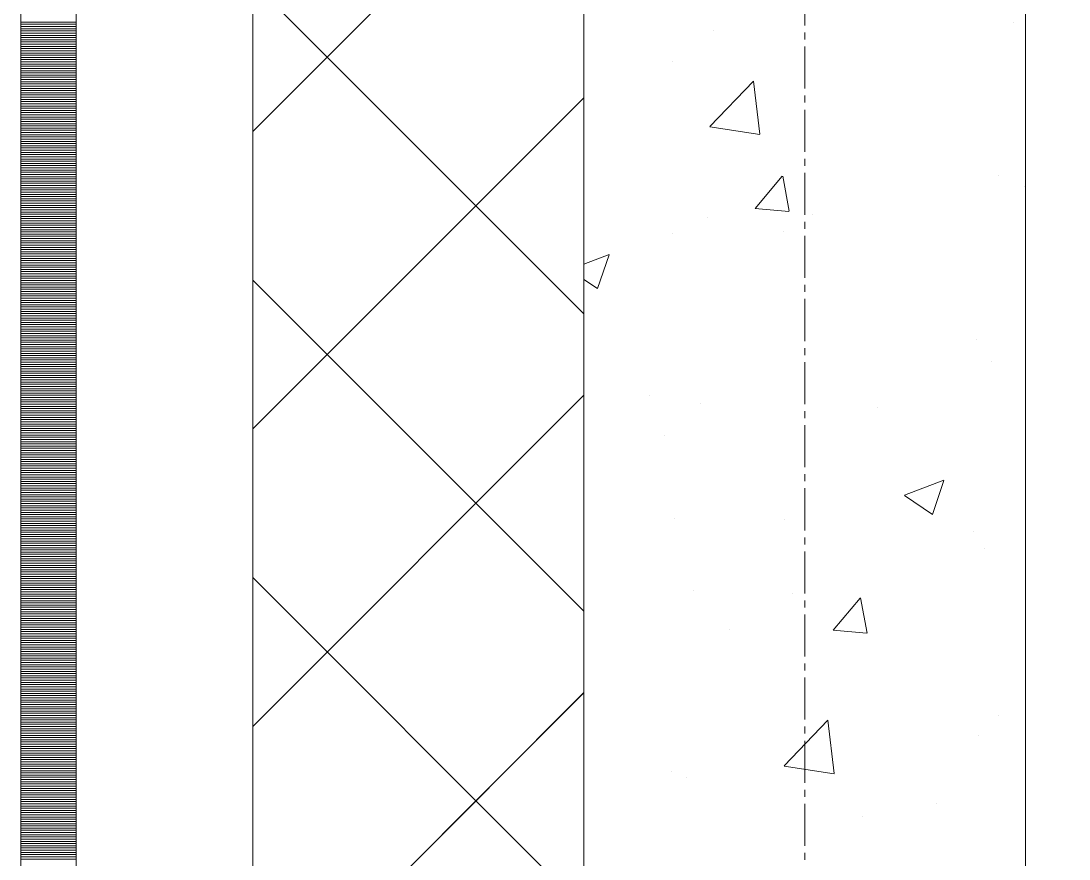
# Model space of a CAD drawing. Header units: millimetres. Extents: x 470010 to 1231400, y -134005 to 421770.
# Drawn here: x 672518.6 to 672993.3, y -33392.5 to -33013 of the extents above; entities that cross this region are included whole.
import ezdxf
from ezdxf.enums import TextEntityAlignment as Align

# ---------------------------------------------------------------- set-up
doc = ezdxf.new("R2010")
doc.units = ezdxf.units.MM
doc.linetypes.add('CENTER2', pattern=[28.575, 19.05, -3.175, 3.175, -3.175])
doc.linetypes.add('DASHED', pattern=[19.05, 12.7, -6.35])
doc.layers.get('Defpoints').update_dxf_attribs({"color": 140})
doc.layers.add('АР_Делит', color=120, linetype='Continuous', lineweight=0, plot=False)
for name, color, linetype, lineweight in [('АР_Стены ПЕНОблок', 52, 'Continuous', 20), ('АР_Тонкая', 254, 'Continuous', 5), ('АР_Утеплитель', 31, 'Continuous', 0), ('АР_Штриховка', 8, 'Continuous', 0)]:
    doc.layers.add(name, color=color, linetype=linetype, lineweight=lineweight)
doc.layers.add('РД_Оси_100', color=7, linetype='Continuous', lineweight=0, true_color=0x525252)
doc.styles.add('style1', font='ARIALN.TTF')

# ---------------------------------------------------------------- blocks, each defined once
blk = doc.blocks.new('СОШ_2200_АР_ОСИ_М100_28.05.24')
at = {"layer": 'АР_Делит', "color": 251, "linetype": 'DASHED', "true_color": 0x636466}
blk.add_lwpolyline([(114955, 135155), (114955, -355), (93595.036, -355), (93595.036, 13855), (94145, 13855), (94145, 68320), (66055, 68320), (66055, 13857.73), (83455, 13857.73), (83455, -355), (45245, -355), (45245, 13145), (44695, 13145), (44695, 26755), (45245, 26755), (45245, 68320), (20455, 68320), (20455, 26755), (27955, 26755), (27955, 13145), (-355, 13145), (-355, 100855)], dxfattribs=at)
at = {"layer": 'РД_Оси_100', "color": 251, "linetype": 'CENTER2', "true_color": 0x636466}
blk.add_line((0, -6155), (0, 139938.679), dxfattribs=at)
blk = doc.blocks.new('A$C9108343f')
at = {"layer": 'АР_Стены ПЕНОблок', "color": 18, "linetype": 'Continuous', "lineweight": 20, "true_color": 0x000000}
for p, q in [((7054.96, 97555), (7054.96, 21355)), ((7254.96, 21355), (7254.96, 97555))]:
    blk.add_line(p, q, dxfattribs=at)
at = {"layer": 'АР_Тонкая', "color": 18, "linetype": 'Continuous', "lineweight": 5, "true_color": 0x000000}
for p, q in [((6799.96, 97555), (6799.96, 21355)), ((6824.96, 97555), (6824.96, 21355)), ((6824.96, 21355), (6824.96, 97555)), ((6904.96, 21355), (6904.96, 97555))]:
    blk.add_line(p, q, dxfattribs=at)
at = {"layer": 'АР_Утеплитель', "color": 18, "linetype": 'Continuous', "lineweight": 0, "true_color": 0x000000}
for p, q in [((6904.96, 97555), (6904.96, 21355)), ((7054.96, 21355), (7054.96, 97555))]:
    blk.add_line(p, q, dxfattribs=at)
at = {"layer": 'АР_Штриховка', "color": 18, "linetype": 'Continuous', "lineweight": 0, "true_color": 0x000000}
for p, q in [((6904.96, 67303.2), (7054.96, 67453.2)), ((7054.96, 67220.64), (6904.96, 67370.64)), ((6799.96, 67352.75), (6824.96, 67352.75)), ((6799.96, 67351.75), (6824.96, 67351.75)), ((6799.96, 67350.75), (6824.96, 67350.75)), ((6799.96, 67349.75), (6824.96, 67349.75)), ((6799.96, 67348.75), (6824.96, 67348.75)), ((7113.84, 67348.94), (7113.84, 67348.94)), ((7249.39, 67352.79), (7249.39, 67352.79)), ((6799.96, 67347.75), (6824.96, 67347.75)), ((6799.96, 67346.75), (6824.96, 67346.75)), ((6799.96, 67345.75), (6824.96, 67345.75)), ((6799.96, 67344.75), (6824.96, 67344.75)), ((6799.96, 67343.75), (6824.96, 67343.75)), ((6799.96, 67342.75), (6824.96, 67342.75)), ((6799.96, 67341.75), (6824.96, 67341.75)), ((6799.96, 67340.75), (6824.96, 67340.75)), ((6799.96, 67339.75), (6824.96, 67339.75)), ((6799.96, 67338.75), (6824.96, 67338.75)), ((6799.96, 67337.75), (6824.96, 67337.75)), ((6799.96, 67336.75), (6824.96, 67336.75)), ((6799.96, 67335.75), (6824.96, 67335.75)), ((6799.96, 67334.75), (6824.96, 67334.75)), ((7095.18, 67335.05), (7095.18, 67335.05)), ((6799.96, 67333.75), (6824.96, 67333.75)), ((6799.96, 67332.75), (6824.96, 67332.75)), ((6799.96, 67331.75), (6824.96, 67331.75)), ((6799.96, 67330.75), (6824.96, 67330.75)), ((6799.96, 67329.75), (6824.96, 67329.75)), ((6799.96, 67328.75), (6824.96, 67328.75)), ((6799.96, 67327.75), (6824.96, 67327.75)), ((6799.96, 67326.75), (6824.96, 67326.75)), ((6799.96, 67325.75), (6824.96, 67325.75)), ((6799.96, 67324.75), (6824.96, 67324.75)), ((7111.9, 67305.43), (7131.68, 67326.05)), ((7134.56, 67301.94), (7131.75, 67326.06)), ((6799.96, 67323.75), (6824.96, 67323.75)), ((6799.96, 67322.75), (6824.96, 67322.75)), ((6799.96, 67321.75), (6824.96, 67321.75)), ((6799.96, 67320.75), (6824.96, 67320.75)), ((6799.96, 67319.75), (6824.96, 67319.75)), ((6799.96, 67318.75), (6824.96, 67318.75)), ((6799.96, 67317.75), (6824.96, 67317.75)), ((6799.96, 67316.75), (6824.96, 67316.75)), ((6799.96, 67315.75), (6824.96, 67315.75)), ((6904.96, 67168.5), (7054.96, 67318.5)), ((6799.96, 67314.75), (6824.96, 67314.75)), ((6799.96, 67313.75), (6824.96, 67313.75)), ((6799.96, 67312.75), (6824.96, 67312.75)), ((6799.96, 67311.75), (6824.96, 67311.75)), ((6799.96, 67310.75), (6824.96, 67310.75)), ((6799.96, 67309.75), (6824.96, 67309.75)), ((6799.96, 67308.75), (6824.96, 67308.75)), ((6799.96, 67307.75), (6824.96, 67307.75)), ((6799.96, 67306.75), (6824.96, 67306.75)), ((6799.96, 67305.75), (6824.96, 67305.75)), ((6799.96, 67304.75), (6824.96, 67304.75)), ((6799.96, 67303.75), (6824.96, 67303.75)), ((6799.96, 67302.75), (6824.96, 67302.75)), ((6799.96, 67301.75), (6824.96, 67301.75)), ((6799.96, 67300.75), (6824.96, 67300.75)), ((7111.95, 67305.33), (7134.54, 67301.82)), ((6799.96, 67299.75), (6824.96, 67299.75)), ((6799.96, 67298.75), (6824.96, 67298.75)), ((6799.96, 67297.75), (6824.96, 67297.75)), ((6799.96, 67296.75), (6824.96, 67296.75)), ((6799.96, 67295.75), (6824.96, 67295.75)), ((6799.96, 67294.75), (6824.96, 67294.75)), ((6799.96, 67293.75), (6824.96, 67293.75)), ((6799.96, 67292.75), (6824.96, 67292.75)), ((6799.96, 67291.75), (6824.96, 67291.75)), ((6799.96, 67290.75), (6824.96, 67290.75)), ((6799.96, 67289.75), (6824.96, 67289.75)), ((6799.96, 67288.75), (6824.96, 67288.75)), ((6799.96, 67287.75), (6824.96, 67287.75)), ((6799.96, 67286.75), (6824.96, 67286.75)), ((6799.96, 67285.75), (6824.96, 67285.75)), ((6799.96, 67284.75), (6824.96, 67284.75)), ((6799.96, 67283.75), (6824.96, 67283.75)), ((6799.96, 67282.75), (6824.96, 67282.75)), ((7132.51, 67268.39), (7144.76, 67282.98)), ((7147.93, 67267.1), (7144.99, 67283.02)), ((7242.68, 67283.43), (7242.68, 67283.43)), ((6799.96, 67281.75), (6824.96, 67281.75)), ((6799.96, 67280.75), (6824.96, 67280.75)), ((6799.96, 67279.75), (6824.96, 67279.75)), ((6799.96, 67278.75), (6824.96, 67278.75)), ((6799.96, 67277.75), (6824.96, 67277.75)), ((7254.62, 67278.25), (7254.62, 67278.25)), ((6799.96, 67276.75), (6824.96, 67276.75)), ((6799.96, 67275.75), (6824.96, 67275.75)), ((6799.96, 67274.75), (6824.96, 67274.75)), ((6799.96, 67273.75), (6824.96, 67273.75)), ((6799.96, 67272.75), (6824.96, 67272.75)), ((6799.96, 67271.75), (6824.96, 67271.75)), ((6799.96, 67270.75), (6824.96, 67270.75)), ((6799.96, 67269.75), (6824.96, 67269.75)), ((6799.96, 67268.75), (6824.96, 67268.75)), ((6799.96, 67267.75), (6824.96, 67267.75)), ((7132.51, 67268.38), (7147.69, 67267.06)), ((6799.96, 67266.75), (6824.96, 67266.75)), ((6799.96, 67265.75), (6824.96, 67265.75)), ((6799.96, 67264.75), (6824.96, 67264.75)), ((6799.96, 67263.75), (6824.96, 67263.75)), ((7110.75, 67264.39), (7110.75, 67264.39)), ((7158.42, 67265.59), (7158.42, 67265.59)), ((6799.96, 67262.75), (6824.96, 67262.75)), ((6799.96, 67261.75), (6824.96, 67261.75)), ((6799.96, 67260.75), (6824.96, 67260.75)), ((6799.96, 67259.75), (6824.96, 67259.75)), ((6799.96, 67258.75), (6824.96, 67258.75)), ((6799.96, 67257.75), (6824.96, 67257.75)), ((6799.96, 67256.75), (6824.96, 67256.75)), ((6799.96, 67255.75), (6824.96, 67255.75)), ((6799.96, 67254.75), (6824.96, 67254.75)), ((6799.96, 67253.75), (6824.96, 67253.75)), ((7094.84, 67257.21), (7094.84, 67257.21)), ((7145.3, 67257.8), (7145.3, 67257.8)), ((6799.96, 67252.75), (6824.96, 67252.75)), ((6799.96, 67251.75), (6824.96, 67251.75)), ((6799.96, 67250.75), (6824.96, 67250.75)), ((6799.96, 67249.75), (6824.96, 67249.75)), ((6799.96, 67248.75), (6824.96, 67248.75)), ((6799.96, 67247.75), (6824.96, 67247.75)), ((6799.96, 67246.75), (6824.96, 67246.75)), ((6799.96, 67245.75), (6824.96, 67245.75)), ((6799.96, 67244.75), (6824.96, 67244.75)), ((7054.96, 67243.19), (7066.34, 67247.56)), ((7061.14, 67232.05), (7066.29, 67247.4)), ((6799.96, 67243.75), (6824.96, 67243.75)), ((6799.96, 67242.75), (6824.96, 67242.75)), ((6799.96, 67241.75), (6824.96, 67241.75)), ((6799.96, 67240.75), (6824.96, 67240.75)), ((6799.96, 67239.75), (6824.96, 67239.75)), ((6799.96, 67238.75), (6824.96, 67238.75)), ((6799.96, 67237.75), (6824.96, 67237.75)), ((6799.96, 67236.75), (6824.96, 67236.75)), ((6799.96, 67235.75), (6824.96, 67235.75)), ((6799.96, 67234.75), (6824.96, 67234.75)), ((7054.96, 67085.93), (6904.96, 67235.93)), ((7054.96, 67236.22), (7061.13, 67232.06)), ((6799.96, 67233.75), (6824.96, 67233.75)), ((6799.96, 67232.75), (6824.96, 67232.75)), ((6799.96, 67231.75), (6824.96, 67231.75)), ((6799.96, 67230.75), (6824.96, 67230.75)), ((6799.96, 67229.75), (6824.96, 67229.75)), ((6799.96, 67228.75), (6824.96, 67228.75)), ((6799.96, 67227.75), (6824.96, 67227.75)), ((6799.96, 67226.75), (6824.96, 67226.75)), ((6799.96, 67225.75), (6824.96, 67225.75)), ((6799.96, 67224.75), (6824.96, 67224.75)), ((6799.96, 67223.75), (6824.96, 67223.75)), ((6799.96, 67222.75), (6824.96, 67222.75)), ((6799.96, 67221.75), (6824.96, 67221.75)), ((6799.96, 67220.75), (6824.96, 67220.75)), ((6799.96, 67219.75), (6824.96, 67219.75)), ((6799.96, 67218.75), (6824.96, 67218.75)), ((6799.96, 67217.75), (6824.96, 67217.75)), ((6799.96, 67216.75), (6824.96, 67216.75)), ((6799.96, 67215.75), (6824.96, 67215.75)), ((6799.96, 67214.75), (6824.96, 67214.75)), ((6799.96, 67213.75), (6824.96, 67213.75)), ((6799.96, 67212.75), (6824.96, 67212.75)), ((6799.96, 67211.75), (6824.96, 67211.75)), ((6799.96, 67210.75), (6824.96, 67210.75)), ((6799.96, 67209.75), (6824.96, 67209.75)), ((6799.96, 67208.75), (6824.96, 67208.75)), ((6799.96, 67207.75), (6824.96, 67207.75)), ((6799.96, 67206.75), (6824.96, 67206.75)), ((7232.83, 67208.92), (7232.83, 67208.92)), ((6799.96, 67205.75), (6824.96, 67205.75)), ((6799.96, 67204.75), (6824.96, 67204.75)), ((6799.96, 67203.75), (6824.96, 67203.75)), ((6799.96, 67202.75), (6824.96, 67202.75)), ((6799.96, 67201.75), (6824.96, 67201.75)), ((6799.96, 67200.75), (6824.96, 67200.75)), ((6799.96, 67199.75), (6824.96, 67199.75)), ((6799.96, 67198.75), (6824.96, 67198.75)), ((6799.96, 67197.75), (6824.96, 67197.75)), ((6799.96, 67196.75), (6824.96, 67196.75)), ((7239.59, 67198.88), (7239.59, 67198.88)), ((6799.96, 67195.75), (6824.96, 67195.75)), ((6799.96, 67194.75), (6824.96, 67194.75)), ((6799.96, 67193.75), (6824.96, 67193.75)), ((6799.96, 67192.75), (6824.96, 67192.75)), ((6799.96, 67191.75), (6824.96, 67191.75)), ((6799.96, 67190.75), (6824.96, 67190.75)), ((6799.96, 67189.75), (6824.96, 67189.75)), ((6799.96, 67188.75), (6824.96, 67188.75)), ((6799.96, 67187.75), (6824.96, 67187.75)), ((6799.96, 67186.75), (6824.96, 67186.75)), ((6799.96, 67185.75), (6824.96, 67185.75)), ((6799.96, 67184.75), (6824.96, 67184.75)), ((6799.96, 67183.75), (6824.96, 67183.75)), ((6799.96, 67182.75), (6824.96, 67182.75)), ((6904.96, 67033.8), (7054.96, 67183.8)), ((7084.7, 67183.5), (7084.7, 67183.5)), ((6799.96, 67181.75), (6824.96, 67181.75)), ((6799.96, 67180.75), (6824.96, 67180.75)), ((6799.96, 67179.75), (6824.96, 67179.75)), ((6799.96, 67178.75), (6824.96, 67178.75)), ((6799.96, 67177.75), (6824.96, 67177.75)), ((7107.67, 67179.83), (7107.67, 67179.83)), ((7187.8, 67178.07), (7187.8, 67178.07)), ((6799.96, 67176.75), (6824.96, 67176.75)), ((6799.96, 67175.75), (6824.96, 67175.75)), ((6799.96, 67174.75), (6824.96, 67174.75)), ((6799.96, 67173.75), (6824.96, 67173.75)), ((6799.96, 67172.75), (6824.96, 67172.75)), ((6799.96, 67171.75), (6824.96, 67171.75)), ((6799.96, 67170.75), (6824.96, 67170.75)), ((6799.96, 67169.75), (6824.96, 67169.75)), ((6799.96, 67168.75), (6824.96, 67168.75)), ((6799.96, 67167.75), (6824.96, 67167.75)), ((6799.96, 67166.75), (6824.96, 67166.75)), ((6799.96, 67165.75), (6824.96, 67165.75)), ((6799.96, 67164.75), (6824.96, 67164.75)), ((6799.96, 67163.75), (6824.96, 67163.75)), ((7091.6, 67165.4), (7091.6, 67165.4)), ((6799.96, 67162.75), (6824.96, 67162.75)), ((6799.96, 67161.75), (6824.96, 67161.75)), ((6799.96, 67160.75), (6824.96, 67160.75)), ((6799.96, 67159.75), (6824.96, 67159.75)), ((6799.96, 67158.75), (6824.96, 67158.75)), ((6799.96, 67157.75), (6824.96, 67157.75)), ((6799.96, 67156.75), (6824.96, 67156.75)), ((6799.96, 67155.75), (6824.96, 67155.75)), ((6799.96, 67154.75), (6824.96, 67154.75)), ((6799.96, 67153.75), (6824.96, 67153.75)), ((6799.96, 67152.75), (6824.96, 67152.75)), ((6799.96, 67151.75), (6824.96, 67151.75)), ((6799.96, 67150.75), (6824.96, 67150.75)), ((6799.96, 67149.75), (6824.96, 67149.75)), ((6799.96, 67148.75), (6824.96, 67148.75)), ((6799.96, 67147.75), (6824.96, 67147.75)), ((6799.96, 67146.75), (6824.96, 67146.75)), ((6799.96, 67145.75), (6824.96, 67145.75)), ((6799.96, 67144.75), (6824.96, 67144.75)), ((7200.17, 67138.46), (7217.96, 67145.29)), ((7212.75, 67129.79), (7217.9, 67145.14)), ((6799.96, 67143.75), (6824.96, 67143.75)), ((6799.96, 67142.75), (6824.96, 67142.75)), ((6799.96, 67141.75), (6824.96, 67141.75)), ((6799.96, 67140.75), (6824.96, 67140.75)), ((6799.96, 67139.75), (6824.96, 67139.75)), ((6799.96, 67138.75), (6824.96, 67138.75)), ((6799.96, 67137.75), (6824.96, 67137.75)), ((6799.96, 67136.75), (6824.96, 67136.75)), ((6799.96, 67135.75), (6824.96, 67135.75)), ((6799.96, 67134.75), (6824.96, 67134.75)), ((7200.11, 67138.32), (7212.74, 67129.79)), ((6799.96, 67133.75), (6824.96, 67133.75)), ((6799.96, 67132.75), (6824.96, 67132.75)), ((6799.96, 67131.75), (6824.96, 67131.75)), ((6799.96, 67130.75), (6824.96, 67130.75)), ((6799.96, 67129.75), (6824.96, 67129.75)), ((6799.96, 67128.75), (6824.96, 67128.75)), ((6799.96, 67127.75), (6824.96, 67127.75)), ((6799.96, 67126.75), (6824.96, 67126.75)), ((6799.96, 67125.75), (6824.96, 67125.75)), ((7095.84, 67128), (7095.84, 67128)), ((7145.56, 67127.73), (7145.56, 67127.73)), ((6799.96, 67124.75), (6824.96, 67124.75)), ((6799.96, 67123.75), (6824.96, 67123.75)), ((6799.96, 67122.75), (6824.96, 67122.75)), ((6799.96, 67121.75), (6824.96, 67121.75)), ((6799.96, 67120.75), (6824.96, 67120.75)), ((7231.43, 67122.27), (7231.43, 67122.27)), ((6799.96, 67119.75), (6824.96, 67119.75)), ((6799.96, 67118.75), (6824.96, 67118.75)), ((6799.96, 67117.75), (6824.96, 67117.75)), ((6799.96, 67116.75), (6824.96, 67116.75)), ((6799.96, 67115.75), (6824.96, 67115.75)), ((6799.96, 67114.75), (6824.96, 67114.75)), ((6799.96, 67113.75), (6824.96, 67113.75)), ((6799.96, 67112.75), (6824.96, 67112.75)), ((6799.96, 67111.75), (6824.96, 67111.75)), ((7236.5, 67114.32), (7236.5, 67114.32)), ((6799.96, 67110.75), (6824.96, 67110.75)), ((6799.96, 67109.75), (6824.96, 67109.75)), ((6799.96, 67108.75), (6824.96, 67108.75)), ((6799.96, 67107.75), (6824.96, 67107.75)), ((6799.96, 67106.75), (6824.96, 67106.75)), ((6799.96, 67105.75), (6824.96, 67105.75)), ((6799.96, 67104.75), (6824.96, 67104.75)), ((6799.96, 67103.75), (6824.96, 67103.75)), ((6799.96, 67102.75), (6824.96, 67102.75)), ((6799.96, 67101.75), (6824.96, 67101.75)), ((6799.96, 67100.75), (6824.96, 67100.75)), ((6799.96, 67099.75), (6824.96, 67099.75)), ((6799.96, 67098.75), (6824.96, 67098.75)), ((6799.96, 67097.75), (6824.96, 67097.75)), ((6799.96, 67096.75), (6824.96, 67096.75)), ((7054.96, 66951.23), (6904.96, 67101.23)), ((6799.96, 67095.75), (6824.96, 67095.75)), ((6799.96, 67094.75), (6824.96, 67094.75)), ((6799.96, 67093.75), (6824.96, 67093.75)), ((6799.96, 67092.75), (6824.96, 67092.75)), ((7104.58, 67095.28), (7104.58, 67095.28)), ((7149.39, 67093.89), (7149.39, 67093.89)), ((7167.76, 67077.33), (7180, 67091.93)), ((7183.17, 67076.04), (7180.24, 67091.96)), ((6799.96, 67091.75), (6824.96, 67091.75)), ((6799.96, 67090.75), (6824.96, 67090.75)), ((6799.96, 67089.75), (6824.96, 67089.75)), ((6799.96, 67088.75), (6824.96, 67088.75)), ((6799.96, 67087.75), (6824.96, 67087.75)), ((6799.96, 67086.75), (6824.96, 67086.75)), ((6799.96, 67085.75), (6824.96, 67085.75)), ((6799.96, 67084.75), (6824.96, 67084.75)), ((6799.96, 67083.75), (6824.96, 67083.75)), ((6799.96, 67082.75), (6824.96, 67082.75)), ((6799.96, 67081.75), (6824.96, 67081.75)), ((6799.96, 67080.75), (6824.96, 67080.75)), ((6799.96, 67079.75), (6824.96, 67079.75)), ((6799.96, 67078.75), (6824.96, 67078.75)), ((6799.96, 67077.75), (6824.96, 67077.75)), ((7120.98, 67077.89), (7120.98, 67077.89)), ((6799.96, 67076.75), (6824.96, 67076.75)), ((6799.96, 67075.75), (6824.96, 67075.75)), ((6799.96, 67074.75), (6824.96, 67074.75)), ((6799.96, 67073.75), (6824.96, 67073.75)), ((7167.76, 67077.33), (7182.94, 67076)), ((6799.96, 67072.75), (6824.96, 67072.75)), ((6799.96, 67071.75), (6824.96, 67071.75)), ((6799.96, 67070.75), (6824.96, 67070.75)), ((6799.96, 67069.75), (6824.96, 67069.75)), ((6799.96, 67068.75), (6824.96, 67068.75)), ((6799.96, 67067.75), (6824.96, 67067.75)), ((6799.96, 67066.75), (6824.96, 67066.75)), ((6799.96, 67065.75), (6824.96, 67065.75)), ((6799.96, 67064.75), (6824.96, 67064.75)), ((6799.96, 67063.75), (6824.96, 67063.75)), ((6799.96, 67062.75), (6824.96, 67062.75)), ((6799.96, 67061.75), (6824.96, 67061.75)), ((6799.96, 67060.75), (6824.96, 67060.75)), ((6799.96, 67059.75), (6824.96, 67059.75)), ((6799.96, 67058.75), (6824.96, 67058.75)), ((6799.96, 67057.75), (6824.96, 67057.75)), ((6799.96, 67056.75), (6824.96, 67056.75)), ((6799.96, 67055.75), (6824.96, 67055.75)), ((6799.96, 67054.75), (6824.96, 67054.75)), ((6799.96, 67053.75), (6824.96, 67053.75)), ((6799.96, 67052.75), (6824.96, 67052.75)), ((6799.96, 67051.75), (6824.96, 67051.75)), ((6799.96, 67050.75), (6824.96, 67050.75)), ((6799.96, 67049.75), (6824.96, 67049.75)), ((6799.96, 67048.75), (6824.96, 67048.75)), ((6799.96, 67047.75), (6824.96, 67047.75)), ((6799.96, 67046.75), (6824.96, 67046.75)), ((6799.96, 67045.75), (6824.96, 67045.75)), ((6799.96, 67044.75), (6824.96, 67044.75)), ((6904.96, 66899.09), (7054.96, 67049.09)), ((6799.96, 67043.75), (6824.96, 67043.75)), ((6799.96, 67042.75), (6824.96, 67042.75)), ((6799.96, 67041.75), (6824.96, 67041.75)), ((6799.96, 67040.75), (6824.96, 67040.75)), ((6799.96, 67039.75), (6824.96, 67039.75)), ((6799.96, 67038.75), (6824.96, 67038.75)), ((6799.96, 67037.75), (6824.96, 67037.75)), ((6799.96, 67036.75), (6824.96, 67036.75)), ((6799.96, 67035.75), (6824.96, 67035.75)), ((7145.57, 67015.96), (7165.36, 67036.58)), ((7168.23, 67012.47), (7165.43, 67036.59)), ((7242.57, 67038.84), (7242.57, 67038.84)), ((6799.96, 67034.75), (6824.96, 67034.75)), ((6799.96, 67033.75), (6824.96, 67033.75)), ((6799.96, 67032.75), (6824.96, 67032.75)), ((6799.96, 67031.75), (6824.96, 67031.75)), ((6799.96, 67030.75), (6824.96, 67030.75)), ((6799.96, 67029.75), (6824.96, 67029.75)), ((6799.96, 67028.75), (6824.96, 67028.75)), ((6799.96, 67027.75), (6824.96, 67027.75)), ((6799.96, 67026.75), (6824.96, 67026.75)), ((6799.96, 67025.75), (6824.96, 67025.75)), ((7233.41, 67029.77), (7233.41, 67029.77)), ((6799.96, 67024.75), (6824.96, 67024.75)), ((6799.96, 67023.75), (6824.96, 67023.75)), ((6799.96, 67022.75), (6824.96, 67022.75)), ((6799.96, 67021.75), (6824.96, 67021.75)), ((6799.96, 67020.75), (6824.96, 67020.75)), ((6799.96, 67019.75), (6824.96, 67019.75)), ((6799.96, 67018.75), (6824.96, 67018.75)), ((6799.96, 67017.75), (6824.96, 67017.75)), ((6799.96, 67016.75), (6824.96, 67016.75)), ((6799.96, 67015.75), (6824.96, 67015.75)), ((6799.96, 67014.75), (6824.96, 67014.75)), ((6799.96, 67013.75), (6824.96, 67013.75)), ((6799.96, 67012.75), (6824.96, 67012.75)), ((6799.96, 67011.75), (6824.96, 67011.75)), ((7094.44, 67013.41), (7094.44, 67013.41)), ((7145.62, 67015.86), (7168.21, 67012.35)), ((6799.96, 67010.75), (6824.96, 67010.75)), ((6799.96, 67009.75), (6824.96, 67009.75)), ((6799.96, 67008.75), (6824.96, 67008.75)), ((6799.96, 67007.75), (6824.96, 67007.75)), ((6799.96, 67006.75), (6824.96, 67006.75)), ((7101.49, 67010.72), (7101.49, 67010.72)), ((6799.96, 67005.75), (6824.96, 67005.75)), ((6799.96, 67004.75), (6824.96, 67004.75)), ((6799.96, 67003.75), (6824.96, 67003.75)), ((6799.96, 67002.75), (6824.96, 67002.75)), ((6799.96, 67001.75), (6824.96, 67001.75)), ((6799.96, 67000.75), (6824.96, 67000.75)), ((6799.96, 66999.75), (6824.96, 66999.75)), ((6799.96, 66998.75), (6824.96, 66998.75)), ((6799.96, 66997.75), (6824.96, 66997.75)), ((7214.58, 66998.83), (7214.58, 66998.83)), ((6799.96, 66996.75), (6824.96, 66996.75)), ((6799.96, 66995.75), (6824.96, 66995.75)), ((6799.96, 66994.75), (6824.96, 66994.75)), ((6799.96, 66993.75), (6824.96, 66993.75)), ((6799.96, 66992.75), (6824.96, 66992.75)), ((7180.9, 66993.16), (7180.9, 66993.16)), ((6799.96, 66991.75), (6824.96, 66991.75)), ((6799.96, 66990.75), (6824.96, 66990.75)), ((6799.96, 66989.75), (6824.96, 66989.75)), ((6799.96, 66988.75), (6824.96, 66988.75)), ((6799.96, 66987.75), (6824.96, 66987.75)), ((6799.96, 66986.75), (6824.96, 66986.75)), ((6799.96, 66985.75), (6824.96, 66985.75)), ((6799.96, 66984.75), (6824.96, 66984.75)), ((6799.96, 66983.75), (6824.96, 66983.75)), ((6799.96, 66982.75), (6824.96, 66982.75)), ((6799.96, 66981.75), (6824.96, 66981.75)), ((6799.96, 66980.75), (6824.96, 66980.75)), ((6799.96, 66979.75), (6824.96, 66979.75)), ((6799.96, 66978.75), (6824.96, 66978.75)), ((6799.96, 66977.75), (6824.96, 66977.75)), ((6799.96, 66976.75), (6824.96, 66976.75)), ((6799.96, 66975.75), (6824.96, 66975.75)), ((6799.96, 66974.75), (6824.96, 66974.75))]:
    blk.add_line(p, q, dxfattribs=at)
at = {"layer": 'РД_Оси_100'}
blk.add_blockref('СОШ_2200_АР_ОСИ_М100_28.05.24', (7154.96, 6755), dxfattribs=at)
at = {"layer": 'Defpoints', "color": 18, "true_color": 0x000000, "style": 'style1'}
for p in [(143949.34, 316089.12), (143974.98, 281639.5), (143890.4, 273244.71), (143839.99, 264276.81), (143967.75, 254892.38), (12251.96, 104178.14), (12382.58, 96023.14)]:
    blk.add_attdef('АР-ПОМЕЩЕНИЕ:НАИМЕНОВАНИЕ', text='', height=100, dxfattribs=at).set_placement(p, align=Align.MIDDLE)
at = {"layer": 'Defpoints', "color": 18, "true_color": 0x000000, "style": 'style1', "flags": 8}
for p in [(143951.3, 279099.09), (143848.34, 269251.11), (143875.33, 260094.25), (144049.74, 250824.7), (163419.28, 238153.36), (155897.46, 237965.97), (183037.2, 237965.97), (143342.94, 237876.19)]:
    blk.add_attdef('АР-ПОМЕЩЕНИЕ:НАИМЕНОВАНИЕ', text='', height=100, dxfattribs=at).set_placement(p, align=Align.MIDDLE)

msp = doc.modelspace()

# ---------------------------------------------------------------- linework, layer by layer
at = {"layer": 'АР_Стены ПЕНОблок', "color": 18, "linetype": 'Continuous', "lineweight": 20, "true_color": 0x000000}
for p, q in [((672773.57, -2811.242), (672773.57, -79011.242)), ((672973.57, -79011.242), (672973.57, -2811.242))]:
    msp.add_line(p, q, dxfattribs=at)
at = {"layer": 'АР_Тонкая', "color": 18, "linetype": 'Continuous', "lineweight": 5, "true_color": 0x000000}
for p, q in [((672518.57, -2811.242), (672518.57, -79011.242)), ((672543.57, -2811.242), (672543.57, -79011.242)), ((672543.57, -79011.242), (672543.57, -2811.242)), ((672623.57, -79011.242), (672623.57, -2811.242))]:
    msp.add_line(p, q, dxfattribs=at)
at = {"layer": 'АР_Утеплитель', "color": 18, "linetype": 'Continuous', "lineweight": 0, "true_color": 0x000000}
for p, q in [((672623.57, -2811.242), (672623.57, -79011.242)), ((672773.57, -79011.242), (672773.57, -2811.242))]:
    msp.add_line(p, q, dxfattribs=at)
at = {"layer": 'АР_Штриховка', "color": 18, "linetype": 'Continuous', "lineweight": 0, "true_color": 0x000000}
for p, q in [((672623.57, -33063.039), (672773.57, -32913.039)), ((672773.57, -33145.606), (672623.57, -32995.606)), ((672518.57, -33013.492), (672543.57, -33013.492)), ((672518.57, -33014.492), (672543.57, -33014.492)), ((672518.57, -33015.492), (672543.57, -33015.492)), ((672518.57, -33016.492), (672543.57, -33016.492)), ((672518.57, -33017.492), (672543.57, -33017.492)), ((672518.57, -33018.492), (672543.57, -33018.492)), ((672518.57, -33019.492), (672543.57, -33019.492)), ((672518.57, -33020.492), (672543.57, -33020.492)), ((672518.57, -33021.492), (672543.57, -33021.492)), ((672518.57, -33022.492), (672543.57, -33022.492)), ((672518.57, -33023.492), (672543.57, -33023.492)), ((672518.57, -33024.492), (672543.57, -33024.492)), ((672518.57, -33025.492), (672543.57, -33025.492)), ((672518.57, -33026.492), (672543.57, -33026.492)), ((672518.57, -33027.492), (672543.57, -33027.492)), ((672518.57, -33028.492), (672543.57, -33028.492)), ((672518.57, -33029.492), (672543.57, -33029.492)), ((672518.57, -33030.492), (672543.57, -33030.492)), ((672518.57, -33031.492), (672543.57, -33031.492)), ((672518.57, -33032.492), (672543.57, -33032.492)), ((672518.57, -33033.492), (672543.57, -33033.492)), ((672518.57, -33034.492), (672543.57, -33034.492)), ((672518.57, -33035.492), (672543.57, -33035.492)), ((672518.57, -33036.492), (672543.57, -33036.492)), ((672518.57, -33037.492), (672543.57, -33037.492)), ((672518.57, -33038.492), (672543.57, -33038.492)), ((672518.57, -33039.492), (672543.57, -33039.492)), ((672518.57, -33040.492), (672543.57, -33040.492)), ((672518.57, -33041.492), (672543.57, -33041.492)), ((672518.57, -33042.492), (672543.57, -33042.492)), ((672830.512, -33060.81), (672850.295, -33040.191)), ((672853.169, -33064.306), (672850.363, -33040.184)), ((672518.57, -33043.492), (672543.57, -33043.492)), ((672518.57, -33044.492), (672543.57, -33044.492)), ((672518.57, -33045.492), (672543.57, -33045.492)), ((672518.57, -33046.492), (672543.57, -33046.492)), ((672518.57, -33047.492), (672543.57, -33047.492)), ((672518.57, -33048.492), (672543.57, -33048.492)), ((672518.57, -33049.492), (672543.57, -33049.492)), ((672518.57, -33050.492), (672543.57, -33050.492)), ((672518.57, -33051.492), (672543.57, -33051.492)), ((672623.57, -33197.743), (672773.57, -33047.743)), ((672518.57, -33052.492), (672543.57, -33052.492)), ((672518.57, -33053.492), (672543.57, -33053.492)), ((672518.57, -33054.492), (672543.57, -33054.492)), ((672518.57, -33055.492), (672543.57, -33055.492)), ((672518.57, -33056.492), (672543.57, -33056.492)), ((672518.57, -33057.492), (672543.57, -33057.492)), ((672518.57, -33058.492), (672543.57, -33058.492)), ((672518.57, -33059.492), (672543.57, -33059.492)), ((672518.57, -33060.492), (672543.57, -33060.492)), ((672518.57, -33061.492), (672543.57, -33061.492)), ((672830.562, -33060.916), (672853.151, -33064.419)), ((672518.57, -33062.492), (672543.57, -33062.492)), ((672518.57, -33063.492), (672543.57, -33063.492)), ((672518.57, -33064.492), (672543.57, -33064.492)), ((672518.57, -33065.492), (672543.57, -33065.492)), ((672518.57, -33066.492), (672543.57, -33066.492)), ((672518.57, -33067.492), (672543.57, -33067.492)), ((672518.57, -33068.492), (672543.57, -33068.492)), ((672518.57, -33069.492), (672543.57, -33069.492)), ((672518.57, -33070.492), (672543.57, -33070.492)), ((672518.57, -33071.492), (672543.57, -33071.492)), ((672518.57, -33072.492), (672543.57, -33072.492)), ((672518.57, -33073.492), (672543.57, -33073.492)), ((672518.57, -33074.492), (672543.57, -33074.492)), ((672518.57, -33075.492), (672543.57, -33075.492)), ((672518.57, -33076.492), (672543.57, -33076.492)), ((672518.57, -33077.492), (672543.57, -33077.492)), ((672518.57, -33078.492), (672543.57, -33078.492)), ((672518.57, -33079.492), (672543.57, -33079.492)), ((672518.57, -33080.492), (672543.57, -33080.492)), ((672518.57, -33081.492), (672543.57, -33081.492)), ((672518.57, -33082.492), (672543.57, -33082.492)), ((672518.57, -33083.492), (672543.57, -33083.492)), ((672518.57, -33084.492), (672543.57, -33084.492)), ((672518.57, -33085.492), (672543.57, -33085.492)), ((672851.125, -33097.853), (672863.37, -33083.26)), ((672866.542, -33099.143), (672863.605, -33083.221)), ((672518.57, -33086.492), (672543.57, -33086.492)), ((672518.57, -33087.492), (672543.57, -33087.492)), ((672518.57, -33088.492), (672543.57, -33088.492)), ((672518.57, -33089.492), (672543.57, -33089.492)), ((672518.57, -33090.492), (672543.57, -33090.492)), ((672518.57, -33091.492), (672543.57, -33091.492)), ((672518.57, -33092.492), (672543.57, -33092.492)), ((672518.57, -33093.492), (672543.57, -33093.492)), ((672518.57, -33094.492), (672543.57, -33094.492)), ((672518.57, -33095.492), (672543.57, -33095.492)), ((672518.57, -33096.492), (672543.57, -33096.492)), ((672518.57, -33097.492), (672543.57, -33097.492)), ((672518.57, -33098.492), (672543.57, -33098.492)), ((672518.57, -33099.492), (672543.57, -33099.492)), ((672851.124, -33097.858), (672866.306, -33099.186)), ((672518.57, -33100.492), (672543.57, -33100.492)), ((672518.57, -33101.492), (672543.57, -33101.492)), ((672518.57, -33102.492), (672543.57, -33102.492)), ((672518.57, -33103.492), (672543.57, -33103.492)), ((672518.57, -33104.492), (672543.57, -33104.492)), ((672518.57, -33105.492), (672543.57, -33105.492)), ((672518.57, -33106.492), (672543.57, -33106.492)), ((672518.57, -33107.492), (672543.57, -33107.492)), ((672518.57, -33108.492), (672543.57, -33108.492)), ((672518.57, -33109.492), (672543.57, -33109.492)), ((672518.57, -33110.492), (672543.57, -33110.492)), ((672518.57, -33111.492), (672543.57, -33111.492)), ((672518.57, -33112.492), (672543.57, -33112.492)), ((672518.57, -33113.492), (672543.57, -33113.492)), ((672518.57, -33114.492), (672543.57, -33114.492)), ((672518.57, -33115.492), (672543.57, -33115.492)), ((672518.57, -33116.492), (672543.57, -33116.492)), ((672518.57, -33117.492), (672543.57, -33117.492)), ((672518.57, -33118.492), (672543.57, -33118.492)), ((672773.57, -33123.056), (672784.955, -33118.686)), ((672518.57, -33119.492), (672543.57, -33119.492)), ((672518.57, -33120.492), (672543.57, -33120.492)), ((672518.57, -33121.492), (672543.57, -33121.492)), ((672518.57, -33122.492), (672543.57, -33122.492)), ((672779.752, -33134.188), (672784.902, -33118.839)), ((672518.57, -33123.492), (672543.57, -33123.492)), ((672518.57, -33124.492), (672543.57, -33124.492)), ((672518.57, -33125.492), (672543.57, -33125.492)), ((672518.57, -33126.492), (672543.57, -33126.492)), ((672518.57, -33127.492), (672543.57, -33127.492)), ((672518.57, -33128.492), (672543.57, -33128.492)), ((672518.57, -33129.492), (672543.57, -33129.492)), ((672518.57, -33130.492), (672543.57, -33130.492)), ((672518.57, -33131.492), (672543.57, -33131.492)), ((672518.57, -33132.492), (672543.57, -33132.492)), ((672773.57, -33280.31), (672623.57, -33130.31)), ((672773.57, -33130.023), (672779.738, -33134.183)), ((672518.57, -33133.492), (672543.57, -33133.492)), ((672518.57, -33134.492), (672543.57, -33134.492)), ((672518.57, -33135.492), (672543.57, -33135.492)), ((672518.57, -33136.492), (672543.57, -33136.492)), ((672518.57, -33137.492), (672543.57, -33137.492)), ((672518.57, -33138.492), (672543.57, -33138.492)), ((672518.57, -33139.492), (672543.57, -33139.492)), ((672518.57, -33140.492), (672543.57, -33140.492)), ((672518.57, -33141.492), (672543.57, -33141.492)), ((672518.57, -33142.492), (672543.57, -33142.492)), ((672518.57, -33143.492), (672543.57, -33143.492)), ((672518.57, -33144.492), (672543.57, -33144.492)), ((672518.57, -33145.492), (672543.57, -33145.492)), ((672518.57, -33146.492), (672543.57, -33146.492)), ((672518.57, -33147.492), (672543.57, -33147.492)), ((672518.57, -33148.492), (672543.57, -33148.492)), ((672518.57, -33149.492), (672543.57, -33149.492)), ((672518.57, -33150.492), (672543.57, -33150.492)), ((672518.57, -33151.492), (672543.57, -33151.492)), ((672518.57, -33152.492), (672543.57, -33152.492)), ((672518.57, -33153.492), (672543.57, -33153.492)), ((672518.57, -33154.492), (672543.57, -33154.492)), ((672518.57, -33155.492), (672543.57, -33155.492)), ((672518.57, -33156.492), (672543.57, -33156.492)), ((672518.57, -33157.492), (672543.57, -33157.492)), ((672518.57, -33158.492), (672543.57, -33158.492)), ((672518.57, -33159.492), (672543.57, -33159.492)), ((672518.57, -33160.492), (672543.57, -33160.492)), ((672518.57, -33161.492), (672543.57, -33161.492)), ((672518.57, -33162.492), (672543.57, -33162.492)), ((672518.57, -33163.492), (672543.57, -33163.492)), ((672518.57, -33164.492), (672543.57, -33164.492)), ((672518.57, -33165.492), (672543.57, -33165.492)), ((672518.57, -33166.492), (672543.57, -33166.492)), ((672518.57, -33167.492), (672543.57, -33167.492)), ((672518.57, -33168.492), (672543.57, -33168.492)), ((672518.57, -33169.492), (672543.57, -33169.492)), ((672518.57, -33170.492), (672543.57, -33170.492)), ((672518.57, -33171.492), (672543.57, -33171.492)), ((672518.57, -33172.492), (672543.57, -33172.492)), ((672518.57, -33173.492), (672543.57, -33173.492)), ((672518.57, -33174.492), (672543.57, -33174.492)), ((672518.57, -33175.492), (672543.57, -33175.492)), ((672518.57, -33176.492), (672543.57, -33176.492)), ((672518.57, -33177.492), (672543.57, -33177.492)), ((672518.57, -33178.492), (672543.57, -33178.492)), ((672518.57, -33179.492), (672543.57, -33179.492)), ((672518.57, -33180.492), (672543.57, -33180.492)), ((672518.57, -33181.492), (672543.57, -33181.492)), ((672518.57, -33182.492), (672543.57, -33182.492)), ((672518.57, -33183.492), (672543.57, -33183.492)), ((672518.57, -33184.492), (672543.57, -33184.492)), ((672623.57, -33332.447), (672773.57, -33182.447)), ((672518.57, -33185.492), (672543.57, -33185.492)), ((672518.57, -33186.492), (672543.57, -33186.492)), ((672518.57, -33187.492), (672543.57, -33187.492)), ((672518.57, -33188.492), (672543.57, -33188.492)), ((672518.57, -33189.492), (672543.57, -33189.492)), ((672518.57, -33190.492), (672543.57, -33190.492)), ((672518.57, -33191.492), (672543.57, -33191.492)), ((672518.57, -33192.492), (672543.57, -33192.492)), ((672518.57, -33193.492), (672543.57, -33193.492)), ((672518.57, -33194.492), (672543.57, -33194.492)), ((672518.57, -33195.492), (672543.57, -33195.492)), ((672518.57, -33196.492), (672543.57, -33196.492)), ((672518.57, -33197.492), (672543.57, -33197.492)), ((672518.57, -33198.492), (672543.57, -33198.492)), ((672518.57, -33199.492), (672543.57, -33199.492)), ((672518.57, -33200.492), (672543.57, -33200.492)), ((672518.57, -33201.492), (672543.57, -33201.492)), ((672518.57, -33202.492), (672543.57, -33202.492)), ((672518.57, -33203.492), (672543.57, -33203.492)), ((672518.57, -33204.492), (672543.57, -33204.492)), ((672518.57, -33205.492), (672543.57, -33205.492)), ((672518.57, -33206.492), (672543.57, -33206.492)), ((672518.57, -33207.492), (672543.57, -33207.492)), ((672518.57, -33208.492), (672543.57, -33208.492)), ((672518.57, -33209.492), (672543.57, -33209.492)), ((672518.57, -33210.492), (672543.57, -33210.492)), ((672518.57, -33211.492), (672543.57, -33211.492)), ((672518.57, -33212.492), (672543.57, -33212.492)), ((672518.57, -33213.492), (672543.57, -33213.492)), ((672518.57, -33214.492), (672543.57, -33214.492)), ((672518.57, -33215.492), (672543.57, -33215.492)), ((672518.57, -33216.492), (672543.57, -33216.492)), ((672518.57, -33217.492), (672543.57, -33217.492)), ((672518.57, -33218.492), (672543.57, -33218.492)), ((672518.57, -33219.492), (672543.57, -33219.492)), ((672518.57, -33220.492), (672543.57, -33220.492)), ((672518.57, -33221.492), (672543.57, -33221.492)), ((672518.57, -33222.492), (672543.57, -33222.492)), ((672918.785, -33227.778), (672936.57, -33220.951)), ((672931.366, -33236.453), (672936.516, -33221.104)), ((672518.57, -33223.492), (672543.57, -33223.492)), ((672518.57, -33224.492), (672543.57, -33224.492)), ((672518.57, -33225.492), (672543.57, -33225.492)), ((672518.57, -33226.492), (672543.57, -33226.492)), ((672518.57, -33227.492), (672543.57, -33227.492)), ((672518.57, -33228.492), (672543.57, -33228.492)), ((672518.57, -33229.492), (672543.57, -33229.492)), ((672518.57, -33230.492), (672543.57, -33230.492)), ((672518.57, -33231.492), (672543.57, -33231.492)), ((672518.57, -33232.492), (672543.57, -33232.492)), ((672918.718, -33227.926), (672931.352, -33236.448)), ((672518.57, -33233.492), (672543.57, -33233.492)), ((672518.57, -33234.492), (672543.57, -33234.492)), ((672518.57, -33235.492), (672543.57, -33235.492)), ((672518.57, -33236.492), (672543.57, -33236.492)), ((672518.57, -33237.492), (672543.57, -33237.492)), ((672518.57, -33238.492), (672543.57, -33238.492)), ((672518.57, -33239.492), (672543.57, -33239.492)), ((672518.57, -33240.492), (672543.57, -33240.492)), ((672518.57, -33241.492), (672543.57, -33241.492)), ((672518.57, -33242.492), (672543.57, -33242.492)), ((672518.57, -33243.492), (672543.57, -33243.492)), ((672518.57, -33244.492), (672543.57, -33244.492)), ((672518.57, -33245.492), (672543.57, -33245.492)), ((672518.57, -33246.492), (672543.57, -33246.492)), ((672518.57, -33247.492), (672543.57, -33247.492)), ((672518.57, -33248.492), (672543.57, -33248.492)), ((672518.57, -33249.492), (672543.57, -33249.492)), ((672518.57, -33250.492), (672543.57, -33250.492)), ((672518.57, -33251.492), (672543.57, -33251.492)), ((672518.57, -33252.492), (672543.57, -33252.492)), ((672518.57, -33253.492), (672543.57, -33253.492)), ((672518.57, -33254.492), (672543.57, -33254.492)), ((672518.57, -33255.492), (672543.57, -33255.492)), ((672518.57, -33256.492), (672543.57, -33256.492)), ((672518.57, -33257.492), (672543.57, -33257.492)), ((672518.57, -33258.492), (672543.57, -33258.492)), ((672518.57, -33259.492), (672543.57, -33259.492)), ((672518.57, -33260.492), (672543.57, -33260.492)), ((672518.57, -33261.492), (672543.57, -33261.492)), ((672518.57, -33262.492), (672543.57, -33262.492)), ((672518.57, -33263.492), (672543.57, -33263.492)), ((672518.57, -33264.492), (672543.57, -33264.492)), ((672518.57, -33265.492), (672543.57, -33265.492)), ((672773.57, -33415.014), (672623.57, -33265.014)), ((672518.57, -33266.492), (672543.57, -33266.492)), ((672518.57, -33267.492), (672543.57, -33267.492)), ((672518.57, -33268.492), (672543.57, -33268.492)), ((672518.57, -33269.492), (672543.57, -33269.492)), ((672518.57, -33270.492), (672543.57, -33270.492)), ((672518.57, -33271.492), (672543.57, -33271.492)), ((672518.57, -33272.492), (672543.57, -33272.492)), ((672518.57, -33273.492), (672543.57, -33273.492)), ((672518.57, -33274.492), (672543.57, -33274.492)), ((672886.368, -33288.91), (672898.613, -33274.317)), ((672901.785, -33290.2), (672898.848, -33274.278)), ((672518.57, -33275.492), (672543.57, -33275.492)), ((672518.57, -33276.492), (672543.57, -33276.492)), ((672518.57, -33277.492), (672543.57, -33277.492)), ((672518.57, -33278.492), (672543.57, -33278.492)), ((672518.57, -33279.492), (672543.57, -33279.492)), ((672518.57, -33280.492), (672543.57, -33280.492)), ((672518.57, -33281.492), (672543.57, -33281.492)), ((672518.57, -33282.492), (672543.57, -33282.492)), ((672518.57, -33283.492), (672543.57, -33283.492)), ((672518.57, -33284.492), (672543.57, -33284.492)), ((672518.57, -33285.492), (672543.57, -33285.492)), ((672518.57, -33286.492), (672543.57, -33286.492)), ((672518.57, -33287.492), (672543.57, -33287.492)), ((672518.57, -33288.492), (672543.57, -33288.492)), ((672518.57, -33289.492), (672543.57, -33289.492)), ((672886.368, -33288.915), (672901.55, -33290.243)), ((672518.57, -33290.492), (672543.57, -33290.492)), ((672518.57, -33291.492), (672543.57, -33291.492)), ((672518.57, -33292.492), (672543.57, -33292.492)), ((672518.57, -33293.492), (672543.57, -33293.492)), ((672518.57, -33294.492), (672543.57, -33294.492)), ((672518.57, -33295.492), (672543.57, -33295.492)), ((672518.57, -33296.492), (672543.57, -33296.492)), ((672518.57, -33297.492), (672543.57, -33297.492)), ((672518.57, -33298.492), (672543.57, -33298.492)), ((672518.57, -33299.492), (672543.57, -33299.492)), ((672518.57, -33300.492), (672543.57, -33300.492)), ((672518.57, -33301.492), (672543.57, -33301.492)), ((672518.57, -33302.492), (672543.57, -33302.492)), ((672518.57, -33303.492), (672543.57, -33303.492)), ((672518.57, -33304.492), (672543.57, -33304.492)), ((672518.57, -33305.492), (672543.57, -33305.492)), ((672518.57, -33306.492), (672543.57, -33306.492)), ((672518.57, -33307.492), (672543.57, -33307.492)), ((672518.57, -33308.492), (672543.57, -33308.492)), ((672518.57, -33309.492), (672543.57, -33309.492)), ((672518.57, -33310.492), (672543.57, -33310.492)), ((672518.57, -33311.492), (672543.57, -33311.492)), ((672518.57, -33312.492), (672543.57, -33312.492)), ((672518.57, -33313.492), (672543.57, -33313.492)), ((672518.57, -33314.492), (672543.57, -33314.492)), ((672518.57, -33315.492), (672543.57, -33315.492)), ((672518.57, -33316.492), (672543.57, -33316.492)), ((672518.57, -33317.492), (672543.57, -33317.492)), ((672623.57, -33467.151), (672773.57, -33317.151)), ((672518.57, -33318.492), (672543.57, -33318.492)), ((672518.57, -33319.492), (672543.57, -33319.492)), ((672518.57, -33320.492), (672543.57, -33320.492)), ((672518.57, -33321.492), (672543.57, -33321.492)), ((672518.57, -33322.492), (672543.57, -33322.492)), ((672518.57, -33323.492), (672543.57, -33323.492)), ((672518.57, -33324.492), (672543.57, -33324.492)), ((672518.57, -33325.492), (672543.57, -33325.492)), ((672518.57, -33326.492), (672543.57, -33326.492)), ((672518.57, -33327.492), (672543.57, -33327.492)), ((672518.57, -33328.492), (672543.57, -33328.492)), ((672518.57, -33329.492), (672543.57, -33329.492)), ((672518.57, -33330.492), (672543.57, -33330.492)), ((672518.57, -33331.492), (672543.57, -33331.492)), ((672864.187, -33350.279), (672883.97, -33329.66)), ((672886.844, -33353.774), (672884.038, -33329.652)), ((672518.57, -33332.492), (672543.57, -33332.492)), ((672518.57, -33333.492), (672543.57, -33333.492)), ((672518.57, -33334.492), (672543.57, -33334.492)), ((672518.57, -33335.492), (672543.57, -33335.492)), ((672518.57, -33336.492), (672543.57, -33336.492)), ((672518.57, -33337.492), (672543.57, -33337.492)), ((672518.57, -33338.492), (672543.57, -33338.492)), ((672518.57, -33339.492), (672543.57, -33339.492)), ((672518.57, -33340.492), (672543.57, -33340.492)), ((672518.57, -33341.492), (672543.57, -33341.492)), ((672518.57, -33342.492), (672543.57, -33342.492)), ((672518.57, -33343.492), (672543.57, -33343.492)), ((672518.57, -33344.492), (672543.57, -33344.492)), ((672518.57, -33345.492), (672543.57, -33345.492)), ((672518.57, -33346.492), (672543.57, -33346.492)), ((672518.57, -33347.492), (672543.57, -33347.492)), ((672518.57, -33348.492), (672543.57, -33348.492)), ((672518.57, -33349.492), (672543.57, -33349.492)), ((672518.57, -33350.492), (672543.57, -33350.492)), ((672864.236, -33350.384), (672886.826, -33353.888)), ((672518.57, -33351.492), (672543.57, -33351.492)), ((672518.57, -33352.492), (672543.57, -33352.492)), ((672518.57, -33353.492), (672543.57, -33353.492)), ((672518.57, -33354.492), (672543.57, -33354.492)), ((672518.57, -33355.492), (672543.57, -33355.492)), ((672518.57, -33356.492), (672543.57, -33356.492)), ((672518.57, -33357.492), (672543.57, -33357.492)), ((672518.57, -33358.492), (672543.57, -33358.492)), ((672518.57, -33359.492), (672543.57, -33359.492)), ((672518.57, -33360.492), (672543.57, -33360.492)), ((672518.57, -33361.492), (672543.57, -33361.492)), ((672518.57, -33362.492), (672543.57, -33362.492)), ((672518.57, -33363.492), (672543.57, -33363.492)), ((672518.57, -33364.492), (672543.57, -33364.492)), ((672518.57, -33365.492), (672543.57, -33365.492)), ((672518.57, -33366.492), (672543.57, -33366.492)), ((672518.57, -33367.492), (672543.57, -33367.492)), ((672518.57, -33368.492), (672543.57, -33368.492)), ((672518.57, -33369.492), (672543.57, -33369.492)), ((672518.57, -33370.492), (672543.57, -33370.492)), ((672518.57, -33371.492), (672543.57, -33371.492)), ((672518.57, -33372.492), (672543.57, -33372.492)), ((672518.57, -33373.492), (672543.57, -33373.492)), ((672518.57, -33374.492), (672543.57, -33374.492)), ((672518.57, -33375.492), (672543.57, -33375.492)), ((672518.57, -33376.492), (672543.57, -33376.492)), ((672518.57, -33377.492), (672543.57, -33377.492)), ((672518.57, -33378.492), (672543.57, -33378.492)), ((672518.57, -33379.492), (672543.57, -33379.492)), ((672518.57, -33380.492), (672543.57, -33380.492)), ((672518.57, -33381.492), (672543.57, -33381.492)), ((672518.57, -33382.492), (672543.57, -33382.492)), ((672518.57, -33383.492), (672543.57, -33383.492)), ((672518.57, -33384.492), (672543.57, -33384.492)), ((672518.57, -33385.492), (672543.57, -33385.492)), ((672518.57, -33386.492), (672543.57, -33386.492)), ((672518.57, -33387.492), (672543.57, -33387.492)), ((672518.57, -33388.492), (672543.57, -33388.492)), ((672518.57, -33389.492), (672543.57, -33389.492)), ((672518.57, -33390.492), (672543.57, -33390.492)), ((672518.57, -33391.492), (672543.57, -33391.492)), ((672518.57, -33392.492), (672543.57, -33392.492))]:
    msp.add_line(p, q, dxfattribs=at)

# ---------------------------------------------------------------- block references
msp.add_blockref('A$C9108343f', (665718.612, -100366.242))
at = {"layer": 'РД_Оси_100'}
msp.add_blockref('СОШ_2200_АР_ОСИ_М100_28.05.24', (672873.57, -93611.242), dxfattribs=at)

doc.saveas('drawing.dxf')
